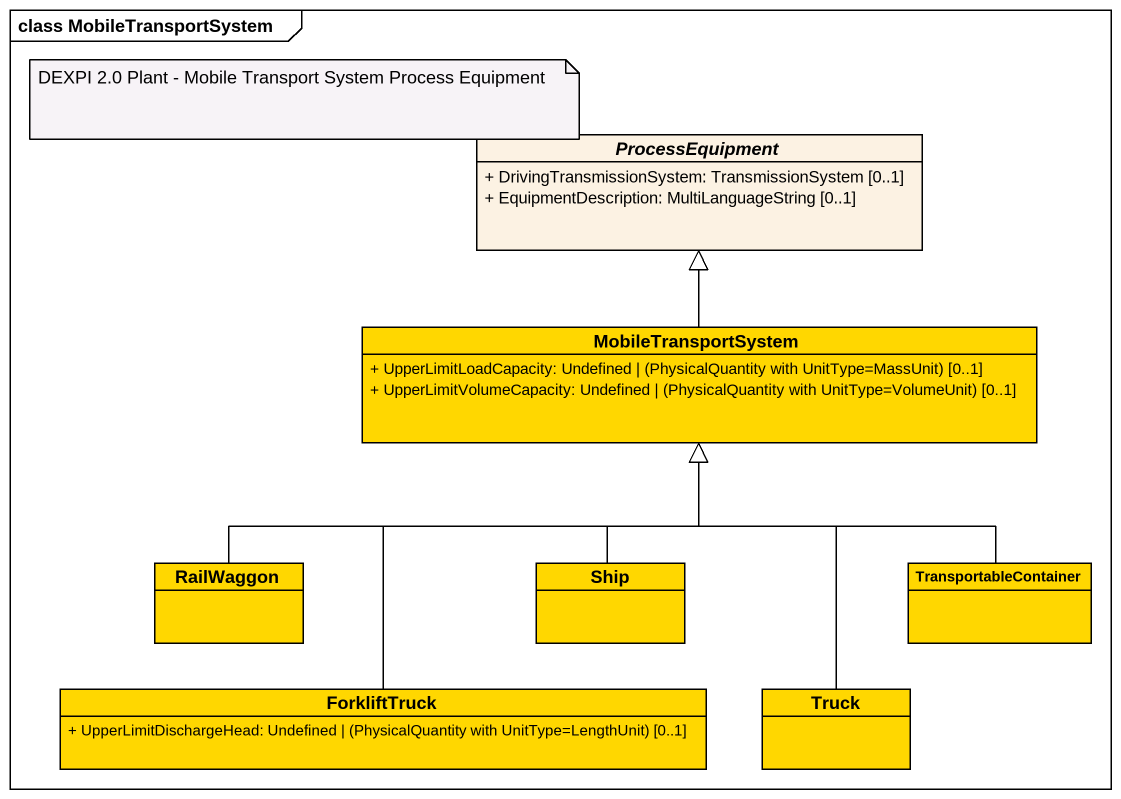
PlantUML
@startuml
mainframe class MobileTransportSystem
hide circle
hide empty members
skinparam classAttributeIconSize 0
abstract class ProcessEquipment {
  + DrivingTransmissionSystem: TransmissionSystem [0..1]
  + EquipmentDescription: MultiLanguageString [0..1]
}
class MobileTransportSystem #FFD700 {
  {field} + UpperLimitLoadCapacity: Undefined | (PhysicalQuantity with UnitType=MassUnit) [0..1]
  {field} + UpperLimitVolumeCapacity: Undefined | (PhysicalQuantity with UnitType=VolumeUnit) [0..1]
}
class RailWaggon #FFD700
class Ship #FFD700
class TransportableContainer #FFD700
class ForkliftTruck #FFD700 {
  {field} + UpperLimitDischargeHead: Undefined | (PhysicalQuantity with UnitType=LengthUnit) [0..1]
}
class Truck #FFD700
MobileTransportSystem -up-|> ProcessEquipment
RailWaggon -right-|> MobileTransportSystem
Ship -up-|> MobileTransportSystem
TransportableContainer -up-|> MobileTransportSystem
ForkliftTruck -up-|> MobileTransportSystem
Truck -up-|> MobileTransportSystem
note as N1
  DEXPI 2.0 Plant - Mobile Transport System Process Equipment
end note
@enduml
